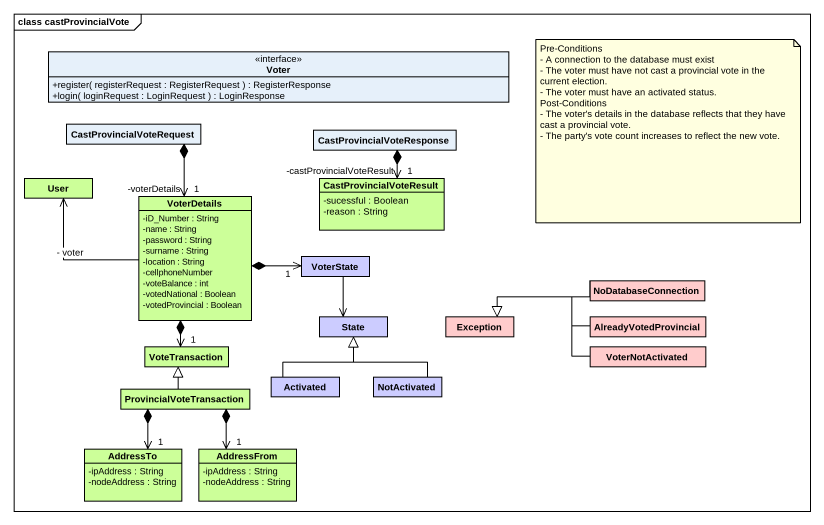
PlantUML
@startuml
mainframe class castProvincialVote
hide circle
hide empty members
skinparam classAttributeIconSize 0
interface Voter {
  +register( registerRequest : RegisterRequest ) : RegisterResponse
  +login( loginRequest : LoginRequest ) : LoginResponse
}
class CastProvincialVoteRequest
class CastProvincialVoteResponse
class User #CCFF99
class CastProvincialVoteResult #CCFF99 {
  -sucessful : Boolean
  -reason : String
}
class VoterDetails #CCFF99 {
  -iD_Number : String
  -name : String
  -password : String
  -surname : String
  -location : String
  -cellphoneNumber
  -voteBalance : int
  -votedNational : Boolean
  -votedProvincial : Boolean
}
class VoterState #CCCCFF
class NoDatabaseConnection #FFCCCC
class "State" as State_ #CCCCFF
class "Exception" as Exception_ #FFCCCC
class AlreadyVotedProvincial #FFCCCC
class VoteTransaction #CCFF99
class Activated #CCCCFF
class NotActivated #CCCCFF
class VoterNotActivated #FFCCCC
class ProvincialVoteTransaction #CCFF99
class AddressTo #CCFF99 {
  -ipAddress : String
  -nodeAddress : String
}
class AddressFrom #CCFF99 {
  -ipAddress : String
  -nodeAddress : String
}
CastProvincialVoteRequest *--> "-voterDetails\n1" VoterDetails
CastProvincialVoteResponse *--> "-castProvincialVoteResult\n1" CastProvincialVoteResult
VoterDetails -left-> User : - voter
VoterDetails *-right-> "1" VoterState
VoterDetails "1" *--> VoteTransaction
VoterState --> State_
NoDatabaseConnection -left-|> Exception_
AlreadyVotedProvincial -left-|> Exception_
Activated -up-|> State_
NotActivated -up-|> State_
VoterNotActivated -left-|> Exception_
ProvincialVoteTransaction -up-|> VoteTransaction
ProvincialVoteTransaction *--> "1" AddressTo
ProvincialVoteTransaction *--> "1" AddressFrom
note as N1
  Pre-Conditions
  - A connection to the database must exist
  - The voter must have not cast a provincial vote in the current election.
  - The voter must have an activated status.
  Post-Conditions
  - The voter's details in the database reflects that they have cast a provincial vote.
  - The party's vote count increases to reflect the new vote.
end note
@enduml
